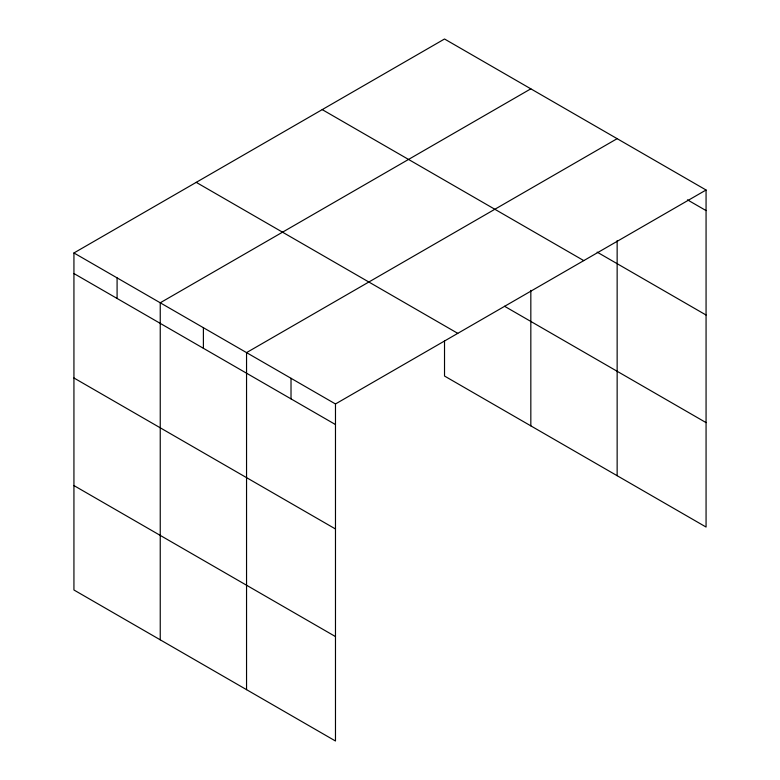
<?xml version="1.0" encoding="UTF-8"?>
<svg xmlns="http://www.w3.org/2000/svg" width="780" height="780" viewBox="0 0 780 780"><rect width="100%" height="100%" fill="white"/><g stroke="black" fill="none" stroke-linecap="round" stroke-linejoin="round"><path stroke-width="1.17" d="M73.934 252.964L335.478 403.962L335.478 741L73.934 589.992L73.934 252.964L444.522 39L706.066 190.008L706.066 527.036L444.522 376.038L444.522 340.821M530.829 88.832L160.241 302.786L160.241 639.824M617.146 138.665L246.548 352.619L246.548 689.657M335.478 403.962L706.066 190.008M687.453 199.846L706.066 210.59M597.149 252.135L706.066 315.023M322.228 109.609L583.771 260.608M504.514 306.248L706.066 422.614M196.228 182.354L457.772 333.352M73.934 273.546L335.478 424.554M73.934 377.978L335.478 528.976M73.934 485.569L335.478 636.577M617.146 240.611L617.146 475.702M530.829 290.355L530.829 425.87M291.018 378.29L291.018 398.882M203.395 327.707L203.395 348.299M117.088 277.875L117.088 298.467"/></g></svg>
